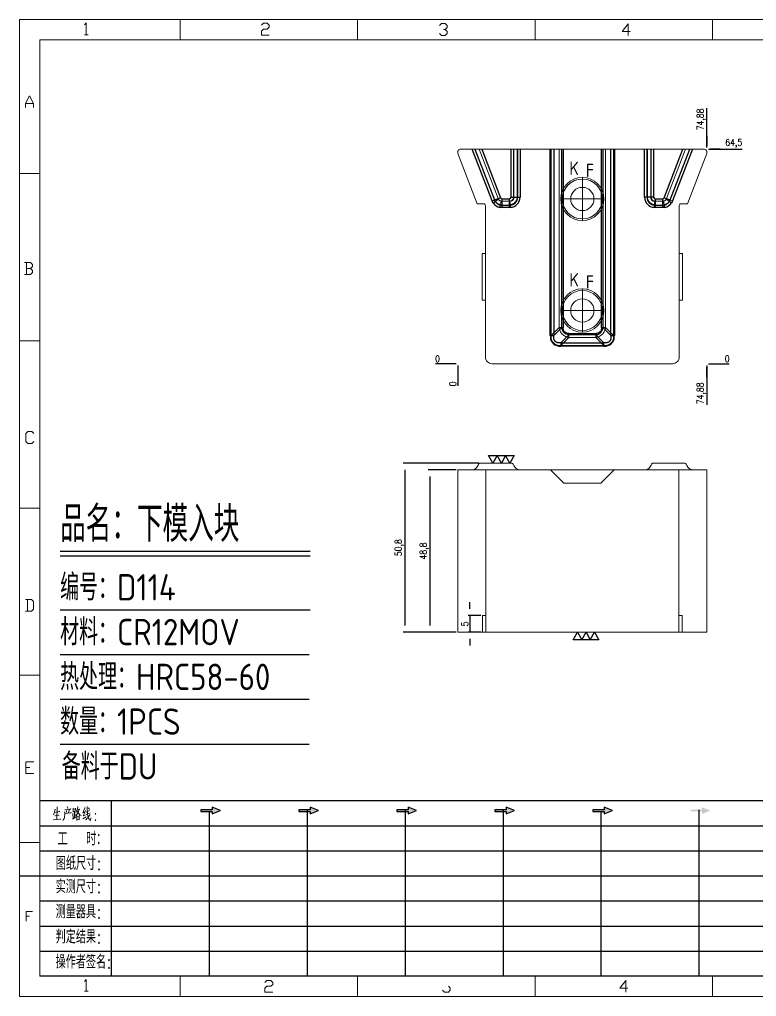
# Model space of a CAD drawing. Header units: millimetres. Extents: x 88508 to 142116, y -5268 to 20283.
# Drawn here: x 104916.1 to 105137.4, y -5268 to -4974.5 of the extents above; entities that cross this region are included whole.
import ezdxf
from ezdxf.enums import TextEntityAlignment as Align

# ---------------------------------------------------------------- set-up
doc = ezdxf.new("R2010")
doc.units = ezdxf.units.MM
doc.linetypes.add('HIDDEN', pattern=[0])
for name, color, linetype in [('DIM', 4, 'Continuous'), ('LB_P', 2, 'Continuous'), ('TEXT', 4, 'Continuous')]:
    doc.layers.add(name, color=color, linetype=linetype)
doc.styles.add('chinesef_fs', font='simplex.shx', dxfattribs={"bigfont": 'gbcbig.shx'})
doc.styles.add('gbenor', font='gbenor.shx', dxfattribs={"bigfont": 'gbcbig.shx'})
doc.styles.add('GBENOR_', font='gbenor.shx', dxfattribs={"bigfont": 'gbcbig'})
doc.styles.get("Standard").update_dxf_attribs({"font": 'txt.shx', "width": 0.85, "bigfont": 'ctxt.shx'})
doc.styles.add('TXT', font='txt.shx', dxfattribs={"width": 0.8, "bigfont": 'ctxt.shx'})
doc.dimstyles.new('T-2-WX', dxfattribs={"dimtxt": 2, "dimasz": 2, "dimexe": 0.5, "dimexo": 0.5, "dimgap": 0.5, "dimtad": 1, "dimtxsty": 'Standard', "dimblk": 'OPEN30', "dimcen": 0, "dimazin": 3, "dimtfac": 1, "dimtmove": 0, "dimatfit": 3, "dimldrblk": 'OPEN30', "dimlwd": -1, "dimlwe": -1})

# ---------------------------------------------------------------- blocks, each defined once
blk = doc.blocks.new('*D8334')
at = {"layer": 'Defpoints', "color": 0}
for p in [(105047.7, -5077.95), (105122.57, -5077.95), (105127.57, -5077.95)]:
    blk.add_point(p, dxfattribs=at)
at = {"layer": 'DIM', "color": 0, "linetype": 'Continuous'}
blk.add_line((105123.07, -5077.95), (105129.21, -5077.95), dxfattribs=at)
at = {"layer": 'DIM', "color": 0, "insert": (105128.64, -5076.45), "char_height": 2, "attachment_point": 5}
blk.add_mtext('0', dxfattribs=at)
blk = doc.blocks.new('_Open30')
blk = doc.blocks.new('*D8335')
at = {"layer": 'Defpoints', "color": 0}
for p in [(105122.57, -5013.45), (105127.57, -5013.45), (105047.7, -5077.95)]:
    blk.add_point(p, dxfattribs=at)
at = {"layer": 'DIM', "color": 0, "linetype": 'Continuous'}
for p, q in [((105123.07, -5013.45), (105126.57, -5013.45)), ((105126.57, -5013.45), (105123.57, -5013.45)), ((105123.57, -5013.45), (105133.17, -5013.45))]:
    blk.add_line(p, q, dxfattribs=at)
at = {"layer": 'DIM', "color": 0, "insert": (105130.62, -5011.76), "char_height": 2, "attachment_point": 5}
blk.add_mtext('64,5', dxfattribs=at)
blk = doc.blocks.new('*D8336')
at = {"layer": 'Defpoints', "color": 0}
for p in [(105042.7, -5077.95), (105047.7, -5077.95), (105047.7, -5077.95)]:
    blk.add_point(p, dxfattribs=at)
at = {"layer": 'DIM', "color": 0, "linetype": 'Continuous'}
blk.add_line((105047.2, -5077.95), (105041.06, -5077.95), dxfattribs=at)
at = {"layer": 'DIM', "color": 0, "insert": (105041.63, -5076.45), "char_height": 2, "attachment_point": 5}
blk.add_mtext('0', dxfattribs=at)
blk = doc.blocks.new('*D8337')
at = {"layer": 'Defpoints', "color": 0}
for p in [(105047.7, -5077.95), (105122.57, -5077.95), (105122.57, -5082.95)]:
    blk.add_point(p, dxfattribs=at)
at = {"layer": 'DIM', "color": 0, "linetype": 'Continuous'}
for p, q in [((105122.57, -5078.45), (105122.57, -5081.95)), ((105122.57, -5081.95), (105122.57, -5078.95)), ((105122.57, -5078.95), (105122.57, -5090.25))]:
    blk.add_line(p, q, dxfattribs=at)
at = {"layer": 'DIM', "color": 0, "insert": (105120.88, -5086.85), "char_height": 2, "attachment_point": 5, "rotation": 90}
blk.add_mtext('74,88', dxfattribs=at)
blk = doc.blocks.new('*D8338')
at = {"layer": 'Defpoints', "color": 0}
for p in [(105047.7, -5077.95), (105047.7, -5077.95), (105047.7, -5082.95)]:
    blk.add_point(p, dxfattribs=at)
at = {"layer": 'DIM', "color": 0, "linetype": 'Continuous'}
blk.add_line((105047.7, -5078.45), (105047.7, -5084.58), dxfattribs=at)
at = {"layer": 'DIM', "color": 0, "insert": (105046.2, -5084.02), "char_height": 2, "attachment_point": 5, "rotation": 90}
blk.add_mtext('0', dxfattribs=at)
blk = doc.blocks.new('*D8339')
at = {"layer": 'Defpoints', "color": 0}
for p in [(105122.57, -5008.45), (105122.57, -5013.45), (105047.7, -5077.95)]:
    blk.add_point(p, dxfattribs=at)
at = {"layer": 'DIM', "color": 0, "linetype": 'Continuous'}
for p, q in [((105122.57, -5012.45), (105122.57, -5001.15)), ((105122.57, -5012.95), (105122.57, -5009.45)), ((105122.57, -5009.45), (105122.57, -5012.45))]:
    blk.add_line(p, q, dxfattribs=at)
at = {"layer": 'DIM', "color": 0, "insert": (105120.88, -5004.55), "char_height": 2, "attachment_point": 5, "rotation": 90}
blk.add_mtext('74,88', dxfattribs=at)
blk = doc.blocks.new('*D8349')
at = {"layer": 'Defpoints', "color": 0}
for p in [(105054.55, -5107.81), (105031.85, -5158.61), (105047.7, -5158.61)]:
    blk.add_point(p, dxfattribs=at)
at = {"layer": 'DIM', "color": 0, "linetype": 'Continuous'}
for p, q in [((105054.05, -5107.81), (105031.35, -5107.81)), ((105031.85, -5109.81), (105031.85, -5156.61)), ((105047.2, -5158.61), (105031.35, -5158.61))]:
    blk.add_line(p, q, dxfattribs=at)
at = {"layer": 'DIM', "color": 0, "insert": (105030.16, -5133.21), "char_height": 2, "attachment_point": 5, "rotation": 90}
blk.add_mtext('50,8', dxfattribs=at)
blk = doc.blocks.new('*D8350')
at = {"layer": 'Defpoints', "color": 0}
for p in [(105047.7, -5109.81), (105039.36, -5158.61), (105047.7, -5158.61)]:
    blk.add_point(p, dxfattribs=at)
at = {"layer": 'DIM', "color": 0, "linetype": 'Continuous'}
for p, q in [((105047.2, -5109.81), (105038.86, -5109.81)), ((105039.36, -5111.81), (105039.36, -5156.61)), ((105047.2, -5158.61), (105038.86, -5158.61))]:
    blk.add_line(p, q, dxfattribs=at)
at = {"layer": 'DIM', "color": 0, "insert": (105037.67, -5134.21), "char_height": 2, "attachment_point": 5, "rotation": 90}
blk.add_mtext('48,8', dxfattribs=at)
blk = doc.blocks.new('*D8351')
at = {"layer": 'Defpoints', "color": 0}
for p in [(105055.19, -5153.61), (105051.37, -5158.61), (105055.19, -5158.61)]:
    blk.add_point(p, dxfattribs=at)
at = {"layer": 'DIM', "color": 0, "linetype": 'Continuous'}
for p, q in [((105051.37, -5151.61), (105051.37, -5149.61)), ((105054.69, -5153.61), (105050.87, -5153.61)), ((105051.37, -5153.61), (105051.37, -5158.61)), ((105054.69, -5158.61), (105050.87, -5158.61)), ((105051.37, -5160.61), (105051.37, -5162.61))]:
    blk.add_line(p, q, dxfattribs=at)
at = {"layer": 'DIM', "color": 0, "insert": (105049.87, -5156.11), "char_height": 2, "attachment_point": 5, "rotation": 90}
blk.add_mtext('5', dxfattribs=at)
blk = doc.blocks.new('U40')
for points in [[(351.8, 337.7), (351.8, 333.2), (367, 339.3), (351.8, 345.3), (351.8, 340.8), (331.2, 340.8), (331.2, 337.7)], [(545.7, 339.3), (530.6, 345.3), (530.6, 340.8), (509.9, 340.8), (509.9, 337.7), (530.6, 337.7), (530.6, 333.2)], [(724.5, 339.3), (709.3, 345.3), (709.3, 340.8), (688.7, 340.8), (688.7, 337.7), (709.3, 337.7), (709.3, 333.2)], [(903.3, 339.3), (888.1, 345.3), (888.1, 340.8), (867.5, 340.8), (867.5, 337.7), (888.1, 337.7), (888.1, 333.2)], [(1082.1, 339.3), (1066.9, 345.3), (1066.9, 340.8), (1046.3, 340.8), (1046.3, 337.7), (1066.9, 337.7), (1066.9, 333.2)], [(1245.7, 337.7), (1245.7, 333.2), (1260.9, 339.3), (1245.7, 345.3), (1245.7, 340.8), (1225.1, 340.8), (1225.1, 337.7)]]:
    blk.add_hatch(color=3).paths.add_polyline_path(points)
at = {"color": 254, "lineweight": 18}
for p, q in [((0, 1783.5), (0, 0)), ((0, 1783.5), (2530.2, 1783.5)), ((941.1, 1783.5), (941.1, 1746.5)), ((1265.1, 1783.5), (1265.1, 1746.5)), ((37, 37), (37, 1746.5)), ((37, 1746.5), (2493.2, 1746.5)), ((0, 1502.7), (37, 1502.7)), ((0, 1197.2), (37, 1197.2)), ((0, 891.7), (37, 891.7)), ((0, 586.3), (37, 586.3)), ((0, 280.8), (37, 280.8)), ((37, 37), (2493.2, 37)), ((941.1, 0), (941.1, 37)), ((1265.1, 0), (1265.1, 37)), ((0, 0), (2530.2, 0))]:
    blk.add_line(p, q, dxfattribs=at)
at = {"color": 254, "linetype": 'Continuous', "lineweight": 18}
for p, q in [((293.1, 1783.5), (293.1, 1746.5)), ((617.1, 1783.5), (617.1, 1746.5)), ((293.1, 0), (293.1, 37)), ((617.1, 0), (617.1, 37))]:
    blk.add_line(p, q, dxfattribs=at)
for p, q in [((38, 357.6), (1598.2, 357.6)), ((38, 311.8), (1598.2, 311.8)), ((37.1, 266), (1598.2, 266)), ((0.1, 220.2), (1598.2, 220.2)), ((37.1, 174.4), (1598.2, 174.4)), ((37.1, 128.6), (1598.2, 128.6)), ((37.1, 82.8), (1598.2, 82.8))]:
    blk.add_line(p, q)
at = {"color": 254}
for p, q in [((167.8, 37), (167.8, 357.6)), ((525.5, 37), (525.5, 340.8)), ((704.3, 37), (704.3, 340.8)), ((883.1, 37), (883.1, 340.8)), ((1240.6, 37), (1240.6, 340.8)), ((346.7, 37), (346.7, 337.9)), ((1061.9, 37), (1061.9, 337.7)), ((1598.2, 37), (38, 37))]:
    blk.add_line(p, q, dxfattribs=at)
at = {"color": 92, "lineweight": 18}
for points in [[(118.3, 1773.7), (121.9, 1777.3), (121.9, 1755.8)], [(441.4, 1773.1), (445, 1776.7), (452.2, 1776.7), (455.8, 1773.1), (455.8, 1769.5), (452.2, 1765.9), (445, 1765.9), (441.4, 1762.3), (441.4, 1755.1), (455.8, 1755.1)], [(766.4, 1772.4), (770, 1776), (777.2, 1776), (780.8, 1772.4), (780.8, 1768.8), (777.2, 1765.2), (773.6, 1765.2)], [(1114.4, 1761.4), (1100, 1761.4), (1110.8, 1775.8), (1110.8, 1754.2)], [(118.3, 1755.8), (125.5, 1755.8)], [(777.2, 1765.2), (780.8, 1761.6), (780.8, 1758), (777.2, 1754.4), (770, 1754.4), (766.4, 1758)], [(11.1, 1622.8), (11.1, 1630), (18.3, 1644.4), (25.5, 1630), (25.5, 1622.8)], [(11.1, 1630), (25.5, 1630)], [(20, 1329), (23.6, 1332.6), (23.6, 1336.2), (20, 1339.8), (9.2, 1339.8)], [(12.8, 1339.8), (12.8, 1318.2)], [(9.2, 1318.2), (20, 1318.2), (23.6, 1321.8), (23.6, 1325.4), (20, 1329), (12.8, 1329)], [(26.1, 1013.2), (22.5, 1009.6), (15.3, 1009.6), (11.7, 1013.2), (11.7, 1027.6), (15.3, 1031.2), (22.5, 1031.2), (26.1, 1027.6)], [(11, 703.2), (21.8, 703.2), (25.4, 706.8), (25.4, 721.2), (21.8, 724.8), (11, 724.8)], [(14.6, 724.8), (14.6, 703.2)], [(26.1, 407), (11.7, 407), (11.7, 428.6), (26.1, 428.6)], [(11.7, 417.8), (18.9, 417.8)], [(12.3, 137.7), (12.3, 155), (23.8, 155)], [(12.3, 146.4), (18.1, 146.4)], [(118.3, 27.4), (121.9, 31), (121.9, 9.4)], [(447.9, 25.7), (451.5, 29.3), (458.7, 29.3), (462.3, 25.7), (462.3, 22.1), (458.7, 18.5), (451.5, 18.5), (447.9, 14.9), (447.9, 7.7), (462.3, 7.7)], [(782.7, 18.5), (786.3, 14.9), (786.3, 11.3), (782.7, 7.7), (775.5, 7.7), (771.9, 11.3)], [(1110.3, 14.9), (1095.9, 14.9), (1106.7, 29.3), (1106.7, 7.7)], [(118.3, 9.4), (125.5, 9.4)]]:
    blk.add_lwpolyline(points, dxfattribs=at)
at = {"color": 92, "lineweight": 0}
for points in [[(65, 342.2), (64.8, 341), (64.1, 337.9), (63.6, 335.7), (62.8, 333.5), (62.1, 331.4)], [(68.4, 345.9), (68.7, 344.4), (68.1, 322.9)], [(82.6, 340.8), (93.7, 342.2), (93.3, 342.4), (92.4, 342)], [(86.1, 336.1), (86, 337.5), (85.3, 339.8)], [(86.7, 346.7), (87.9, 344.6), (88.3, 343)], [(90.3, 341), (90.4, 339.6), (89.1, 335.3)], [(97.8, 344), (98.1, 342.6), (98.1, 340.8), (98.1, 337.9), (98.1, 336.3), (98.2, 337.7), (102.1, 338.3), (101.8, 338.3), (102.1, 343.6), (102.1, 343.2), (102.1, 342.8), (98.2, 342.2)], [(105.5, 341.2), (105.9, 341), (109.6, 341.8), (109.3, 342.6), (108.5, 339.6), (107.6, 337.3), (106.9, 335.9), (105.9, 334.3), (104.3, 332), (103.1, 330.4), (101.9, 329.4)], [(106.6, 346.5), (106.5, 345.2), (105.1, 341.2), (104.2, 338.9), (103.1, 336.3), (102.6, 335.5)], [(104.9, 339.1), (105.3, 338.7), (107, 335.7), (108.6, 333.3), (109.9, 331.2), (110.3, 330.8), (112.6, 330.8), (110.2, 331.2), (109, 332.6)], [(119.3, 344.8), (119.1, 343.8), (116.8, 338.5), (115.4, 335.5), (119.3, 336.3)], [(120.3, 339.4), (118.1, 333.5), (116.4, 330), (116.1, 329.8), (120.5, 331.4)], [(121.7, 336.7), (127.7, 339.6)], [(123.4, 346.5), (123.5, 345.4), (123.5, 340.8), (123.8, 337.3), (124, 335.3), (124.2, 333.1), (124.5, 331), (124.8, 329), (125.2, 327.4), (125.9, 325.7), (126.9, 323.9), (127.9, 322.7), (128.9, 321.7), (129.6, 321.3), (129.9, 326.1), (129.4, 321.5)], [(127.7, 341.6), (127.2, 342.4), (125.7, 344.2)], [(61.4, 322.3), (68.2, 322.9), (75.3, 323.7), (74.9, 323.9), (73.8, 323.5)], [(63.8, 335.9), (73.4, 337.5), (73.1, 337.7), (72.5, 337.3)], [(64.5, 329.6), (64.8, 329.6), (65.1, 329.6), (72.5, 331), (71.9, 331), (70.9, 330.8)], [(82.6, 335.1), (82.6, 331.8), (82.3, 329), (81.9, 326.8), (81.2, 324.9), (80.3, 323.1), (79.6, 321.9), (78.8, 320.9)], [(93.3, 335.5), (94.1, 335.7), (94.3, 335.5), (82.6, 334.3), (82.6, 335.1), (82.2, 336.9)], [(96.5, 323.9), (102.8, 327.2)], [(97.2, 334.3), (97.5, 333.5), (97.7, 324.7)], [(100.2, 337.9), (100.1, 325.9)], [(100.2, 332.6), (102.4, 333.1)], [(104.2, 330), (104.5, 329), (104.5, 321.1), (104.3, 322.1), (104.5, 322.7), (109.2, 323.1), (108.6, 323.1), (109, 329.2), (109, 330), (109.3, 329.4), (108.6, 329.4), (104.6, 328.8)], [(115.3, 324.3), (121.5, 328.2)], [(128.2, 332.4), (128.1, 331.6), (126.9, 329.6), (125.8, 328), (124.5, 326.3), (123, 324.7), (121.4, 323.3), (120.1, 322.3)], [(121.4, 332.2), (128.8, 335.1)]]:
    blk.add_lwpolyline(points, dxfattribs=at)
for points in [[(367, 339.3), (351.8, 345.3), (351.8, 340.8), (331.2, 340.8), (331.2, 337.7), (351.8, 337.7), (351.8, 333.2), (367, 339.3)], [(545.7, 339.3), (530.6, 345.3), (530.6, 340.8), (509.9, 340.8), (509.9, 337.7), (530.6, 337.7), (530.6, 333.2), (545.7, 339.3)], [(724.5, 339.3), (709.3, 345.3), (709.3, 340.8), (688.7, 340.8), (688.7, 337.7), (709.3, 337.7), (709.3, 333.2), (724.5, 339.3)], [(903.3, 339.3), (888.1, 345.3), (888.1, 340.8), (867.5, 340.8), (867.5, 337.7), (888.1, 337.7), (888.1, 333.2), (903.3, 339.3)], [(1082.1, 339.3), (1066.9, 345.3), (1066.9, 340.8), (1046.3, 340.8), (1046.3, 337.7), (1066.9, 337.7), (1066.9, 333.2), (1082.1, 339.3)]]:
    blk.add_lwpolyline(points)
for points in [[(138.7, 332.4), (139.4, 333.5), (138.7, 334.5), (138, 333.5)], [(138.7, 320.9), (139.4, 321.9), (138.7, 322.9), (138, 321.9)]]:
    blk.add_lwpolyline(points, close=True, dxfattribs=at)
at = {"color": 3, "style": 'chinesef_fs'}
for s, p in [('工  时：', (69.5, 275.7)), ('图纸尺寸:', (66.2, 230.9)), ('实测尺寸:', (65.9, 188.4)), ('测量器具:', (65.9, 142.6)), ('判定结果:', (65.9, 96.8)), ('操作者签名:', (65.9, 51))]:
    blk.add_text(s, height=24.57, dxfattribs=at).set_placement(p)
at = {"lineweight": 18, "style": 'GBENOR_'}
blk.add_attdef('文档路径', (2126, 386.9), '', height=17.8, dxfattribs=at)
at = {"lineweight": 20, "style": 'TXT'}
for tag, height, p in [('18-**-**', 16.3, (1866.6, 256.2)), ('客户名称', 16.1, (1741.1, 134, 0)), ('料厚:', 16.1, (1741.3, 93.2, 0))]:
    blk.add_attdef(tag, text='', height=height, dxfattribs=at).set_placement(p, align=Align.MIDDLE)
for tag, p, height in [('88888', (1850.9, 207.5), 14.9), ('材质:', (1691.2, 168, 0), 16.1), ('核准', (1869.4, 127.5, 0), 16.1), ('设计', (1868.8, 88.3, 0), 16.1), ('绘图', (1868.2, 49.1, 0), 16.1)]:
    blk.add_attdef(tag, p, '', height=height, dxfattribs=at)
for tag, p, height, width in [('3', (2234.7, 206.9), 15.8, 0.7), ('4', (2234.7, 167.4), 15.8, 0.7), ('核准日期', (2041.1, 124.2, 0), 16.1, 0.68), ('设计日期', (2041.1, 84.5, 0), 16.1, 0.68), ('1', (2251.9, 85.9), 14.6, 0.7), ('绘图日期', (2040.9, 46.4, 0), 16.1, 0.68), ('2', (2235, 49.2), 14.6, 0.7)]:
    blk.add_attdef(tag, p, '', height=height, dxfattribs=dict(at, width=width))

msp = doc.modelspace()

# ---------------------------------------------------------------- linework, layer by layer
at = {"layer": 'DIM', "color": 4, "linetype": 'Continuous', "lineweight": 25}
for p, q in [((104928.27, -5134.228), (105003.423, -5134.228)), ((104928.27, -5135.613), (105003.423, -5135.613)), ((104928.27, -5151.838), (105003.423, -5151.838)), ((104928.27, -5165.293), (105003.097, -5165.293)), ((104928.27, -5178.748), (105003.097, -5178.748)), ((104928.27, -5192.203), (105003.097, -5192.203))]:
    msp.add_line(p, q, dxfattribs=at)
at = {"layer": 'LB_P', "lineweight": 25}
for p, q in [((105058.052, -5029.025), (105052.065, -5013.452)), ((105052.886, -5013.452), (105058.768, -5028.75)), ((105054.939, -5013.452), (105060.557, -5028.062)), ((105063.734, -5027.9), (105063.734, -5013.452)), ((105065.614, -5013.452), (105065.614, -5027.9)), ((105065.671, -5027.942), (105065.671, -5013.452)), ((105066.423, -5013.452), (105066.423, -5027.942)), ((105103.848, -5027.942), (105103.848, -5013.452)), ((105104.6, -5013.452), (105104.6, -5027.942)), ((105104.657, -5027.9), (105104.657, -5013.452)), ((105106.536, -5013.452), (105106.536, -5027.9)), ((105109.714, -5028.062), (105115.331, -5013.452)), ((105111.503, -5028.75), (105117.385, -5013.452)), ((105118.206, -5013.452), (105112.218, -5029.025)), ((105058.052, -5029.025), (105058.768, -5028.75)), ((105058.324, -5029.569), (105058.974, -5029.163)), ((105058.768, -5028.75), (105060.557, -5028.062)), ((105060.402, -5030.996), (105060.548, -5030.244)), ((105061.008, -5028.371), (105063.249, -5028.371)), ((105061.008, -5030.288), (105061.008, -5028.371)), ((105061.008, -5031.055), (105061.008, -5030.288)), ((105061.008, -5030.288), (105063.249, -5030.288)), ((105063.249, -5030.288), (105063.249, -5028.371)), ((105063.249, -5031.055), (105063.249, -5030.288)), ((105063.459, -5030.279), (105063.525, -5031.043)), ((105063.734, -5027.9), (105065.614, -5027.9)), ((105065.614, -5027.9), (105065.671, -5027.942)), ((105065.671, -5027.942), (105066.423, -5027.942)), ((105104.6, -5027.942), (105103.848, -5027.942)), ((105104.6, -5027.942), (105104.657, -5027.9)), ((105106.536, -5027.9), (105104.657, -5027.9)), ((105106.811, -5030.279), (105106.746, -5031.043)), ((105107.021, -5028.371), (105109.263, -5028.371)), ((105107.021, -5028.371), (105107.021, -5030.288)), ((105107.021, -5030.288), (105109.263, -5030.288)), ((105107.021, -5030.288), (105107.021, -5031.055)), ((105109.263, -5028.371), (105109.263, -5030.288)), ((105109.263, -5030.288), (105109.263, -5031.055)), ((105109.714, -5028.062), (105111.503, -5028.75)), ((105109.869, -5030.996), (105109.723, -5030.244)), ((105063.249, -5031.055), (105061.008, -5031.055)), ((105109.263, -5031.055), (105107.021, -5031.055))]:
    msp.add_line(p, q, dxfattribs=at)
at = {"layer": 'LB_P', "lineweight": 18}
for p, q in [((105052.065, -5013.452), (105058.052, -5029.025)), ((105059.841, -5028.337), (105054.118, -5013.452)), ((105060.557, -5028.062), (105054.939, -5013.452)), ((105063.734, -5013.452), (105063.734, -5027.9)), ((105064.486, -5027.9), (105064.486, -5013.452)), ((105064.543, -5013.452), (105064.543, -5027.942)), ((105066.423, -5027.942), (105066.423, -5013.452)), ((105103.848, -5013.452), (105103.848, -5027.942)), ((105105.727, -5027.942), (105105.727, -5013.452)), ((105105.785, -5013.452), (105105.785, -5027.9)), ((105106.536, -5027.9), (105106.536, -5013.452)), ((105115.331, -5013.452), (105109.714, -5028.062)), ((105116.153, -5013.452), (105110.429, -5028.337)), ((105112.218, -5029.025), (105118.206, -5013.452)), ((105058.052, -5029.025), (105059.841, -5028.337)), ((105058.324, -5029.569), (105059.949, -5028.553)), ((105060.557, -5028.062), (105059.841, -5028.337)), ((105060.402, -5030.996), (105060.768, -5029.115)), ((105061.008, -5029.138), (105061.008, -5028.371)), ((105063.249, -5028.371), (105061.008, -5028.371)), ((105063.249, -5029.138), (105061.008, -5029.138)), ((105061.008, -5031.055), (105061.008, -5029.138)), ((105063.249, -5029.138), (105063.249, -5028.371)), ((105063.249, -5031.055), (105063.249, -5029.138)), ((105063.525, -5031.043), (105063.361, -5029.133)), ((105064.486, -5027.9), (105063.734, -5027.9)), ((105064.486, -5027.9), (105064.543, -5027.942)), ((105064.543, -5027.942), (105066.423, -5027.942)), ((105103.848, -5027.942), (105105.727, -5027.942)), ((105105.727, -5027.942), (105105.785, -5027.9)), ((105106.536, -5027.9), (105105.785, -5027.9)), ((105106.746, -5031.043), (105106.91, -5029.133)), ((105107.021, -5029.138), (105107.021, -5028.371)), ((105109.263, -5028.371), (105107.021, -5028.371)), ((105107.021, -5029.138), (105107.021, -5031.055)), ((105109.263, -5029.138), (105107.021, -5029.138)), ((105109.263, -5029.138), (105109.263, -5028.371)), ((105109.263, -5029.138), (105109.263, -5031.055)), ((105109.503, -5029.115), (105109.869, -5030.996)), ((105110.429, -5028.337), (105109.714, -5028.062)), ((105110.322, -5028.553), (105111.946, -5029.569)), ((105110.429, -5028.337), (105112.218, -5029.025)), ((105061.008, -5031.055), (105063.249, -5031.055)), ((105107.021, -5031.055), (105109.263, -5031.055))]:
    msp.add_line(p, q, dxfattribs=at)
at = {"layer": 'LB_P', "linetype": 'Continuous', "lineweight": 18}
for p, q in [((105075.514, -5013.452), (105075.514, -5069.51)), ((105075.726, -5069.51), (105075.726, -5013.452)), ((105078.14, -5013.452), (105078.14, -5067.095)), ((105079.342, -5067.095), (105079.342, -5013.452)), ((105090.928, -5013.452), (105090.928, -5067.095)), ((105092.13, -5067.095), (105092.13, -5013.452)), ((105094.544, -5013.452), (105094.544, -5069.51)), ((105094.756, -5069.51), (105094.756, -5013.452)), ((105075.726, -5069.51), (105078.14, -5067.095)), ((105089.16, -5068.863), (105081.11, -5068.863)), ((105092.13, -5067.095), (105094.544, -5069.51)), ((105081.11, -5070.065), (105078.696, -5072.48)), ((105081.11, -5070.065), (105089.16, -5070.065)), ((105091.574, -5072.48), (105089.16, -5070.065)), ((105091.574, -5072.48), (105078.696, -5072.48)), ((105078.696, -5072.692), (105091.574, -5072.692)), ((105063.734, -5107.811), (105054.547, -5107.811)), ((105064.486, -5108.338), (105064.543, -5108.495)), ((105115.672, -5107.807), (105106.485, -5107.807)), ((105116.424, -5108.333), (105116.481, -5108.491))]:
    msp.add_line(p, q, dxfattribs=at)
at = {"layer": 'LB_P', "linetype": 'Continuous', "lineweight": 25}
for p, q in [((105075.514, -5069.51), (105075.514, -5013.452)), ((105076.574, -5013.452), (105076.574, -5069.51)), ((105078.989, -5067.095), (105078.989, -5013.452)), ((105079.342, -5013.452), (105079.342, -5067.095)), ((105090.928, -5067.095), (105090.928, -5013.452)), ((105091.281, -5013.452), (105091.281, -5067.095)), ((105093.696, -5069.51), (105093.696, -5013.452)), ((105094.756, -5013.452), (105094.756, -5069.51)), ((105078.989, -5067.095), (105076.574, -5069.51)), ((105081.11, -5068.863), (105089.16, -5068.863)), ((105093.696, -5069.51), (105091.281, -5067.095)), ((105078.696, -5071.631), (105081.11, -5069.217)), ((105078.696, -5071.631), (105091.574, -5071.631)), ((105089.16, -5069.217), (105081.11, -5069.217)), ((105089.16, -5069.217), (105091.574, -5071.631)), ((105091.574, -5072.692), (105078.696, -5072.692))]:
    msp.add_line(p, q, dxfattribs=at)
at = {"layer": 'LB_P', "linetype": 'Continuous', "lineweight": 15}
for p, q in [((105085.135, -5035.052), (105085.135, -5021.852)), ((105091.735, -5028.452), (105078.535, -5028.452)), ((105056.016, -5044.82), (105056.016, -5058.82)), ((105114.255, -5058.82), (105114.255, -5044.82)), ((105085.135, -5068.552), (105085.135, -5055.352)), ((105091.735, -5061.952), (105078.535, -5061.952)), ((105056.195, -5109.811), (105056.195, -5158.611)), ((105114.075, -5109.811), (105114.075, -5158.611))]:
    msp.add_line(p, q, dxfattribs=at)
msp.add_lwpolyline([(105114.255, -5058.82), (105114.255, -5075.95, -0.4142136), (105112.255, -5077.95), (105058.016, -5077.95, -0.4142136), (105056.016, -5075.95), (105056.016, -5058.82), (105055.016, -5058.82), (105055.016, -5044.82), (105056.016, -5044.82), (105056.016, -5030.37, 0.4142136), (105055.516, -5029.87), (105053.553, -5029.87), (105047.762, -5014.811, -0.5263024), (105048.696, -5013.452), (105121.575, -5013.452, -0.5263024), (105122.508, -5014.811), (105116.718, -5029.87), (105114.755, -5029.87, 0.4142136), (105114.255, -5030.37), (105114.255, -5044.82), (105115.255, -5044.82), (105115.255, -5058.82)], format="xyb", close=True, dxfattribs=at)
at = {"layer": 'LB_P', "color": 2, "linetype": 'Continuous', "lineweight": 15}
msp.add_lwpolyline([(105047.695, -5109.811), (105122.575, -5109.811), (105122.575, -5158.611), (105047.695, -5158.611)], close=True, dxfattribs=at)
at = {"layer": 'LB_P', "linetype": 'HIDDEN', "lineweight": 15}
msp.add_lwpolyline([(105094.732, -5109.811), (105090.732, -5113.811), (105079.538, -5113.811), (105075.538, -5109.811)], dxfattribs=at)
at = {"layer": 'LB_P', "linetype": 'Continuous', "lineweight": 15}
for points in [[(105055.195, -5158.611), (105055.195, -5153.611), (105056.195, -5153.611), (105056.195, -5158.611)], [(105115.075, -5158.611), (105115.075, -5153.611), (105114.075, -5153.611), (105114.075, -5158.611)]]:
    msp.add_lwpolyline(points, close=True, dxfattribs=at)
at = {"layer": 'LB_P', "linetype": 'HIDDEN', "lineweight": 15}
for centre in [(105085.135, -5028.452), (105085.135, -5061.952)]:
    msp.add_circle(centre, 6.5, dxfattribs=at)
at = {"layer": 'LB_P', "linetype": 'Continuous', "lineweight": 15}
for centre, radius in [((105085.135, -5028.452), 6), ((105085.135, -5028.452), 3.5), ((105085.135, -5061.952), 6), ((105085.135, -5061.952), 3.5)]:
    msp.add_circle(centre, radius, dxfattribs=at)
at = {"layer": 'LB_P', "linetype": 'Continuous', "lineweight": 18}
for centre, radius, start, end in [((105051.999, -5107.922), 1.889, 271.31505, 345.90349), ((105054.564, -5108.567), 0.756, 91.31505, 165.90349), ((105063.734, -5108.611), 0.8, 20, 90), ((105066.423, -5107.811), 2, 200, 270), ((105103.937, -5107.918), 1.889, 271.31505, 345.90349), ((105106.503, -5108.562), 0.756, 91.31505, 165.90349), ((105115.672, -5108.607), 0.8, 20, 90), ((105118.361, -5107.807), 2, 200, 270)]:
    msp.add_arc(centre, radius, start, end, dxfattribs=at)
at = {"layer": 'LB_P', "lineweight": 25}
for centre, major_axis, ratio, start_param, end_param in [((105061.179, -5027.639), (1.965, 2.86), 0.9510147, 2.7497471, 3.5334382), ((105061.032, -5027.854), (0.298, 0.433), 0.9510147, 2.5629528, 3.7202325), ((105063.202, -5027.854), (0.442, -0.325), 0.9112507, 5.3919185, 6.8740774), ((105062.911, -5027.639), (2.916, -2.147), 0.9112507, 5.4790444, 6.8740774), ((105107.36, -5027.639), (-2.916, -2.147), 0.9112507, 5.6922932, 7.0873262), ((105107.069, -5027.854), (-0.442, -0.325), 0.9112507, 5.6922932, 7.1744522), ((105109.239, -5027.854), (-0.298, 0.433), 0.9510147, 2.5629528, 3.7202325), ((105109.092, -5027.639), (-1.965, 2.86), 0.9510147, 2.7497471, 3.5334382)]:
    msp.add_ellipse(centre, major_axis=major_axis, ratio=ratio, start_param=start_param, end_param=end_param, dxfattribs=at)
at = {"layer": 'LB_P', "lineweight": 18}
for centre, major_axis, ratio, start_param, end_param in [((105061.179, -5027.639), (1.965, 2.86), 0.9510147, 2.7497471, 3.5334382), ((105061.032, -5027.854), (0.298, 0.433), 0.9510147, 2.5629528, 3.7202325), ((105063.202, -5027.854), (0.442, -0.325), 0.9112507, 5.3919185, 6.8740774), ((105062.911, -5027.639), (2.916, -2.147), 0.9112507, 5.4790444, 6.8740774), ((105107.36, -5027.639), (-2.916, -2.147), 0.9112507, 5.6922932, 7.0873262), ((105107.069, -5027.854), (-0.442, -0.325), 0.9112507, 5.6922932, 7.1744522), ((105109.239, -5027.854), (-0.298, 0.433), 0.9510147, 2.5629528, 3.7202325), ((105109.092, -5027.639), (-1.965, 2.86), 0.9510147, 2.7497471, 3.5334382)]:
    msp.add_ellipse(centre, major_axis=major_axis, ratio=ratio, start_param=start_param, end_param=end_param, dxfattribs=at)
at = {"layer": 'LB_P', "lineweight": 25}
for points in [[(105058.324, -5029.569), (105058.217, -5029.397), (105058.125, -5029.214), (105058.052, -5029.025)], [(105058.768, -5028.75), (105058.824, -5028.894), (105058.894, -5029.032), (105058.975, -5029.162)], [(105060.548, -5030.243), (105060.699, -5030.272), (105060.853, -5030.287), (105061.008, -5030.288)], [(105063.249, -5030.288), (105063.319, -5030.288), (105063.39, -5030.285), (105063.459, -5030.279)], [(105106.811, -5030.279), (105106.881, -5030.285), (105106.951, -5030.288), (105107.021, -5030.288)], [(105109.263, -5030.288), (105109.418, -5030.287), (105109.571, -5030.272), (105109.722, -5030.243)], [(105111.296, -5029.162), (105111.377, -5029.032), (105111.446, -5028.894), (105111.503, -5028.75)], [(105112.218, -5029.025), (105112.145, -5029.214), (105112.054, -5029.397), (105111.946, -5029.569)], [(105061.008, -5031.055), (105060.805, -5031.055), (105060.601, -5031.035), (105060.402, -5030.996)], [(105063.525, -5031.043), (105063.433, -5031.051), (105063.341, -5031.055), (105063.249, -5031.055)], [(105107.021, -5031.055), (105106.929, -5031.055), (105106.837, -5031.051), (105106.746, -5031.043)], [(105109.869, -5030.996), (105109.67, -5031.035), (105109.466, -5031.055), (105109.263, -5031.055)]]:
    msp.add_open_spline(points, degree=3, dxfattribs=at)
at = {"layer": 'LB_P', "lineweight": 18}
for points in [[(105058.052, -5029.025), (105058.125, -5029.214), (105058.217, -5029.397), (105058.324, -5029.569)], [(105059.95, -5028.553), (105059.907, -5028.485), (105059.871, -5028.412), (105059.841, -5028.337)], [(105061.008, -5029.138), (105060.927, -5029.138), (105060.846, -5029.13), (105060.768, -5029.114)], [(105063.361, -5029.133), (105063.324, -5029.136), (105063.287, -5029.138), (105063.249, -5029.138)], [(105107.021, -5029.138), (105106.984, -5029.138), (105106.947, -5029.136), (105106.91, -5029.133)], [(105109.503, -5029.114), (105109.424, -5029.13), (105109.344, -5029.138), (105109.263, -5029.138)], [(105110.429, -5028.337), (105110.4, -5028.412), (105110.364, -5028.485), (105110.321, -5028.553)], [(105060.402, -5030.996), (105060.601, -5031.035), (105060.805, -5031.055), (105061.008, -5031.055)], [(105063.249, -5031.055), (105063.341, -5031.055), (105063.433, -5031.051), (105063.525, -5031.043)], [(105106.746, -5031.043), (105106.837, -5031.051), (105106.929, -5031.055), (105107.021, -5031.055)], [(105109.263, -5031.055), (105109.466, -5031.055), (105109.67, -5031.035), (105109.869, -5030.996)]]:
    msp.add_open_spline(points, degree=3, dxfattribs=at)
at = {"layer": 'LB_P', "lineweight": 25}
for points, knots in [([(105060.548, -5030.244), (105060.495, -5030.231), (105060.39, -5030.205), (105060.235, -5030.154), (105060.084, -5030.094), (105059.936, -5030.024), (105059.794, -5029.945), (105059.656, -5029.856), (105059.524, -5029.76), (105059.399, -5029.655), (105059.281, -5029.542), (105059.17, -5029.423), (105059.067, -5029.297), (105059.005, -5029.207), (105058.974, -5029.163)], [0, 0, 0, 0, 0.0833464, 0.1666857, 0.2500193, 0.3333486, 0.416675, 0.5, 0.583325, 0.6666514, 0.7499807, 0.8333143, 0.9166536, 1, 1, 1, 1]), ([(105058.974, -5029.163), (105059.001, -5029.206), (105059.056, -5029.291), (105059.148, -5029.412), (105059.246, -5029.528), (105059.352, -5029.636), (105059.464, -5029.737), (105059.583, -5029.83), (105059.707, -5029.915), (105059.837, -5029.993), (105059.971, -5030.061), (105060.11, -5030.121), (105060.253, -5030.172), (105060.399, -5030.214), (105060.498, -5030.234), (105060.548, -5030.244)], [0, 0, 0, 0, 0.077455, 0.1546448, 0.231617, 0.3084193, 0.3851003, 0.4617082, 0.5382918, 0.6148997, 0.6915807, 0.768383, 0.8453552, 0.922545, 1, 1, 1, 1]), ([(105065.614, -5027.9), (105065.609, -5027.953), (105065.6, -5028.059), (105065.573, -5028.217), (105065.537, -5028.375), (105065.491, -5028.53), (105065.435, -5028.683), (105065.369, -5028.833), (105065.293, -5028.979), (105065.209, -5029.12), (105065.115, -5029.257), (105065.013, -5029.387), (105064.902, -5029.511), (105064.784, -5029.628), (105064.659, -5029.738), (105064.526, -5029.839), (105064.388, -5029.932), (105064.244, -5030.015), (105064.094, -5030.089), (105063.94, -5030.153), (105063.783, -5030.206), (105063.622, -5030.25), (105063.514, -5030.269), (105063.459, -5030.279)], [0, 0, 0, 0, 0.0464773, 0.0930593, 0.1397477, 0.1865438, 0.2334494, 0.2804657, 0.3275944, 0.3748369, 0.4221947, 0.4696692, 0.5172619, 0.5649743, 0.6128076, 0.6607635, 0.7088432, 0.7570482, 0.8053798, 0.8538394, 0.9024284, 0.9511482, 1, 1, 1, 1]), ([(105063.459, -5030.279), (105063.514, -5030.275), (105063.623, -5030.266), (105063.783, -5030.242), (105063.939, -5030.208), (105064.089, -5030.166), (105064.235, -5030.115), (105064.374, -5030.056), (105064.507, -5029.989), (105064.634, -5029.916), (105064.753, -5029.836), (105064.866, -5029.75), (105064.972, -5029.658), (105065.105, -5029.526), (105065.256, -5029.343), (105065.409, -5029.1), (105065.53, -5028.834), (105065.616, -5028.549), (105065.668, -5028.25), (105065.67, -5028.045), (105065.671, -5027.942)], [0, 0, 0, 0, 0.0462654, 0.0916746, 0.1362543, 0.180033, 0.2230405, 0.2653085, 0.3068701, 0.3477603, 0.388016, 0.4276754, 0.466779, 0.5053686, 0.5845752, 0.6646012, 0.7458145, 0.8285671, 0.9131919, 1, 1, 1, 1]), ([(105104.6, -5027.942), (105104.599, -5027.994), (105104.599, -5028.097), (105104.61, -5028.251), (105104.63, -5028.402), (105104.66, -5028.55), (105104.698, -5028.694), (105104.746, -5028.833), (105104.802, -5028.968), (105104.867, -5029.098), (105104.939, -5029.222), (105105.019, -5029.341), (105105.106, -5029.454), (105105.23, -5029.594), (105105.403, -5029.754), (105105.636, -5029.921), (105105.897, -5030.061), (105106.182, -5030.171), (105106.489, -5030.249), (105106.703, -5030.269), (105106.811, -5030.279)], [0, 0, 0, 0, 0.0436974, 0.0868155, 0.129391, 0.1714622, 0.2130686, 0.2542512, 0.2950521, 0.3355148, 0.3756837, 0.4156043, 0.455323, 0.4948868, 0.5725019, 0.6523524, 0.734754, 0.8199938, 0.9083314, 1, 1, 1, 1]), ([(105106.811, -5030.279), (105106.759, -5030.27), (105106.656, -5030.251), (105106.502, -5030.21), (105106.352, -5030.161), (105106.204, -5030.101), (105106.061, -5030.033), (105105.922, -5029.955), (105105.788, -5029.869), (105105.659, -5029.775), (105105.537, -5029.674), (105105.421, -5029.565), (105105.312, -5029.45), (105105.211, -5029.328), (105105.116, -5029.201), (105105.03, -5029.069), (105104.953, -5028.933), (105104.883, -5028.792), (105104.823, -5028.649), (105104.771, -5028.502), (105104.728, -5028.353), (105104.695, -5028.203), (105104.67, -5028.052), (105104.661, -5027.95), (105104.657, -5027.9)], [0, 0, 0, 0, 0.04663418, 0.09314797, 0.13954254, 0.18581904, 0.23197868, 0.27802263, 0.3239521, 0.3697683, 0.41547245, 0.46106576, 0.50654949, 0.55192487, 0.59719316, 0.64235563, 0.68741353, 0.73236816, 0.77722081, 0.82197277, 0.86662534, 0.91117986, 0.95563763, 1, 1, 1, 1]), ([(105111.296, -5029.163), (105111.266, -5029.207), (105111.204, -5029.297), (105111.1, -5029.423), (105110.99, -5029.542), (105110.872, -5029.655), (105110.746, -5029.76), (105110.615, -5029.856), (105110.477, -5029.945), (105110.334, -5030.024), (105110.187, -5030.094), (105110.035, -5030.154), (105109.881, -5030.205), (105109.775, -5030.231), (105109.723, -5030.244)], [0, 0, 0, 0, 0.0833464, 0.1666857, 0.2500193, 0.3333486, 0.416675, 0.5, 0.583325, 0.6666514, 0.7499807, 0.8333143, 0.9166536, 1, 1, 1, 1]), ([(105109.723, -5030.244), (105109.772, -5030.234), (105109.872, -5030.214), (105110.018, -5030.172), (105110.161, -5030.121), (105110.299, -5030.061), (105110.434, -5029.993), (105110.564, -5029.915), (105110.688, -5029.83), (105110.807, -5029.737), (105110.919, -5029.636), (105111.025, -5029.528), (105111.123, -5029.412), (105111.215, -5029.291), (105111.269, -5029.206), (105111.296, -5029.163)], [0, 0, 0, 0, 0.077455, 0.1546448, 0.231617, 0.3084193, 0.3851003, 0.4617082, 0.5382918, 0.6148997, 0.6915807, 0.768383, 0.8453552, 0.922545, 1, 1, 1, 1])]:
    msp.add_open_spline(points, degree=3, knots=knots, dxfattribs=at)
at = {"layer": 'LB_P', "lineweight": 18}
for points, knots in [([(105059.949, -5028.553), (105059.971, -5028.584), (105060.013, -5028.646), (105060.088, -5028.731), (105060.169, -5028.811), (105060.256, -5028.883), (105060.35, -5028.947), (105060.448, -5029.003), (105060.551, -5029.05), (105060.658, -5029.088), (105060.731, -5029.106), (105060.768, -5029.115)], [0, 0, 0, 0, 0.1111695, 0.2222952, 0.3333896, 0.4444653, 0.5555347, 0.6666104, 0.7777048, 0.8888305, 1, 1, 1, 1]), ([(105060.768, -5029.115), (105060.733, -5029.109), (105060.665, -5029.098), (105060.565, -5029.069), (105060.469, -5029.032), (105060.377, -5028.987), (105060.29, -5028.933), (105060.209, -5028.871), (105060.133, -5028.802), (105060.064, -5028.725), (105060.002, -5028.642), (105059.967, -5028.583), (105059.949, -5028.553)], [0, 0, 0, 0, 0.1022928, 0.2030692, 0.3026933, 0.4015417, 0.5, 0.5984583, 0.6973067, 0.7969308, 0.8977072, 1, 1, 1, 1]), ([(105063.361, -5029.133), (105063.399, -5029.127), (105063.474, -5029.114), (105063.585, -5029.082), (105063.692, -5029.042), (105063.795, -5028.992), (105063.893, -5028.933), (105063.986, -5028.866), (105064.072, -5028.792), (105064.151, -5028.71), (105064.223, -5028.623), (105064.287, -5028.53), (105064.343, -5028.432), (105064.39, -5028.331), (105064.428, -5028.226), (105064.457, -5028.118), (105064.478, -5028.009), (105064.483, -5027.936), (105064.486, -5027.9)], [0, 0, 0, 0, 0.064315, 0.1283341, 0.19206841, 0.25552916, 0.31872775, 0.38167571, 0.4443847, 0.50686653, 0.56913314, 0.63119657, 0.69306901, 0.75476274, 0.81629017, 0.87766377, 0.93889616, 1, 1, 1, 1]), ([(105064.543, -5027.942), (105064.547, -5027.98), (105064.553, -5028.055), (105064.551, -5028.168), (105064.539, -5028.276), (105064.516, -5028.379), (105064.485, -5028.478), (105064.444, -5028.571), (105064.394, -5028.658), (105064.336, -5028.739), (105064.243, -5028.843), (105064.096, -5028.96), (105063.881, -5029.063), (105063.63, -5029.128), (105063.454, -5029.131), (105063.361, -5029.133)], [0, 0, 0, 0, 0.0607745, 0.1191291, 0.1753041, 0.2295685, 0.2822208, 0.3335876, 0.3840203, 0.4338902, 0.4835812, 0.5955153, 0.7170601, 0.8511557, 1, 1, 1, 1]), ([(105106.91, -5029.133), (105106.868, -5029.134), (105106.785, -5029.134), (105106.663, -5029.122), (105106.548, -5029.102), (105106.438, -5029.073), (105106.335, -5029.035), (105106.24, -5028.99), (105106.152, -5028.937), (105106.072, -5028.878), (105105.97, -5028.785), (105105.856, -5028.639), (105105.761, -5028.428), (105105.712, -5028.189), (105105.722, -5028.027), (105105.727, -5027.942)], [0, 0, 0, 0, 0.0681303, 0.1331639, 0.1952489, 0.2545552, 0.3112781, 0.3656405, 0.4178954, 0.4683278, 0.5172544, 0.6290655, 0.7442206, 0.8667455, 1, 1, 1, 1]), ([(105105.785, -5027.9), (105105.788, -5027.939), (105105.794, -5028.017), (105105.817, -5028.133), (105105.849, -5028.247), (105105.892, -5028.358), (105105.945, -5028.465), (105106.008, -5028.568), (105106.08, -5028.665), (105106.161, -5028.755), (105106.249, -5028.837), (105106.346, -5028.912), (105106.449, -5028.977), (105106.558, -5029.033), (105106.671, -5029.078), (105106.789, -5029.113), (105106.869, -5029.126), (105106.91, -5029.133)], [0, 0, 0, 0, 0.065182, 0.13051119, 0.19600296, 0.26167255, 0.32753513, 0.39360568, 0.45989908, 0.52643005, 0.59321313, 0.66026273, 0.72759307, 0.7952182, 0.86315198, 0.93140809, 1, 1, 1, 1]), ([(105109.503, -5029.115), (105109.54, -5029.106), (105109.613, -5029.088), (105109.719, -5029.05), (105109.823, -5029.003), (105109.921, -5028.947), (105110.014, -5028.883), (105110.102, -5028.811), (105110.183, -5028.731), (105110.257, -5028.646), (105110.3, -5028.584), (105110.322, -5028.553)], [0, 0, 0, 0, 0.1111695, 0.2222952, 0.3333896, 0.4444653, 0.5555347, 0.6666104, 0.7777048, 0.8888305, 1, 1, 1, 1]), ([(105110.322, -5028.553), (105110.304, -5028.583), (105110.269, -5028.642), (105110.206, -5028.725), (105110.137, -5028.802), (105110.062, -5028.871), (105109.98, -5028.933), (105109.893, -5028.987), (105109.802, -5029.032), (105109.706, -5029.069), (105109.606, -5029.098), (105109.537, -5029.109), (105109.503, -5029.115)], [0, 0, 0, 0, 0.1022928, 0.2030692, 0.3026933, 0.4015417, 0.5, 0.5984583, 0.6973067, 0.7969308, 0.8977072, 1, 1, 1, 1])]:
    msp.add_open_spline(points, degree=3, knots=knots, dxfattribs=at)
at = {"layer": 'LB_P', "linetype": 'Continuous', "lineweight": 18}
for points in [[(105079.342, -5067.095), (105079.12, -5067.095), (105078.675, -5067.095), (105078.297, -5067.095), (105078.14, -5067.095)], [(105081.11, -5070.065), (105081.11, -5069.908), (105081.11, -5069.531), (105081.11, -5069.086), (105081.11, -5068.863)], [(105089.16, -5068.863), (105089.16, -5069.086), (105089.16, -5069.531), (105089.16, -5069.908), (105089.16, -5070.065)], [(105092.13, -5067.095), (105091.973, -5067.095), (105091.595, -5067.095), (105091.15, -5067.095), (105090.928, -5067.095)], [(105075.628, -5069.51), (105075.592, -5069.51), (105075.553, -5069.51), (105075.514, -5069.51)], [(105075.726, -5069.51), (105075.698, -5069.51), (105075.665, -5069.51), (105075.628, -5069.51)], [(105094.642, -5069.51), (105094.605, -5069.51), (105094.572, -5069.51), (105094.544, -5069.51)], [(105094.756, -5069.51), (105094.717, -5069.51), (105094.678, -5069.51), (105094.642, -5069.51)], [(105078.696, -5072.577), (105078.696, -5072.541), (105078.696, -5072.507), (105078.696, -5072.48)], [(105078.696, -5072.692), (105078.696, -5072.652), (105078.696, -5072.613), (105078.696, -5072.577)], [(105091.574, -5072.48), (105091.574, -5072.507), (105091.574, -5072.541), (105091.574, -5072.577)], [(105091.574, -5072.577), (105091.574, -5072.613), (105091.574, -5072.652), (105091.574, -5072.692)]]:
    msp.add_open_spline(points, degree=3, dxfattribs=at)
for points, knots in [([(105078.14, -5067.095), (105078.194, -5067.444), (105078.296, -5067.799), (105078.621, -5068.481), (105078.845, -5068.807), (105079.398, -5069.36), (105079.724, -5069.584), (105080.406, -5069.909), (105080.761, -5070.011), (105081.11, -5070.065)], [0, 0, 0, 0, 0.25, 0.25, 0.5, 0.5, 0.75, 0.75, 1, 1, 1, 1]), ([(105079.342, -5067.095), (105079.342, -5067.336), (105079.375, -5067.575), (105079.529, -5068.02), (105079.651, -5068.225), (105079.981, -5068.554), (105080.185, -5068.677), (105080.631, -5068.83), (105080.869, -5068.863), (105081.11, -5068.863)], [0, 0, 0, 0, 0.25, 0.25, 0.5, 0.5, 0.75, 0.75, 1, 1, 1, 1]), ([(105089.16, -5070.065), (105089.509, -5070.011), (105089.864, -5069.909), (105090.546, -5069.584), (105090.872, -5069.36), (105091.425, -5068.807), (105091.649, -5068.482), (105091.974, -5067.799), (105092.075, -5067.444), (105092.13, -5067.095)], [0, 0, 0, 0, 0.25, 0.25, 0.5, 0.5, 0.75, 0.75, 1, 1, 1, 1]), ([(105089.16, -5068.863), (105089.4, -5068.863), (105089.64, -5068.83), (105090.085, -5068.676), (105090.29, -5068.554), (105090.619, -5068.224), (105090.741, -5068.02), (105090.895, -5067.574), (105090.928, -5067.336), (105090.928, -5067.095)], [0, 0, 0, 0, 0.25, 0.25, 0.5, 0.5, 0.75, 0.75, 1, 1, 1, 1]), ([(105078.696, -5072.692), (105078.285, -5072.692), (105077.866, -5072.639), (105077.261, -5072.437), (105077.065, -5072.349), (105076.694, -5072.127), (105076.52, -5071.993), (105076.213, -5071.685), (105076.078, -5071.512), (105075.856, -5071.141), (105075.768, -5070.944), (105075.566, -5070.34), (105075.514, -5069.92), (105075.514, -5069.51)], [0, 0, 0, 0, 0.25, 0.25, 0.375, 0.375, 0.5, 0.5, 0.625, 0.625, 0.75, 0.75, 1, 1, 1, 1]), ([(105078.696, -5072.48), (105078.303, -5072.489), (105077.904, -5072.448), (105077.331, -5072.268), (105077.145, -5072.188), (105076.795, -5071.984), (105076.632, -5071.86), (105076.345, -5071.573), (105076.221, -5071.41), (105076.017, -5071.061), (105075.937, -5070.875), (105075.757, -5070.302), (105075.717, -5069.902), (105075.726, -5069.51)], [0, 0, 0, 0, 0.25, 0.25, 0.375, 0.375, 0.5, 0.5, 0.625, 0.625, 0.75, 0.75, 1, 1, 1, 1]), ([(105094.756, -5069.51), (105094.756, -5069.92), (105094.704, -5070.339), (105094.502, -5070.944), (105094.414, -5071.141), (105094.192, -5071.511), (105094.058, -5071.685), (105093.75, -5071.993), (105093.576, -5072.127), (105093.206, -5072.349), (105093.009, -5072.437), (105092.404, -5072.639), (105091.985, -5072.692), (105091.574, -5072.692)], [0, 0, 0, 0, 0.25, 0.25, 0.375, 0.375, 0.5, 0.5, 0.625, 0.625, 0.75, 0.75, 1, 1, 1, 1]), ([(105094.544, -5069.51), (105094.553, -5069.902), (105094.513, -5070.301), (105094.333, -5070.875), (105094.253, -5071.061), (105094.049, -5071.41), (105093.925, -5071.573), (105093.638, -5071.86), (105093.475, -5071.984), (105093.126, -5072.188), (105092.94, -5072.268), (105092.366, -5072.448), (105091.967, -5072.489), (105091.574, -5072.48)], [0, 0, 0, 0, 0.25, 0.25, 0.375, 0.375, 0.5, 0.5, 0.625, 0.625, 0.75, 0.75, 1, 1, 1, 1])]:
    msp.add_open_spline(points, degree=3, knots=knots, dxfattribs=at)
at = {"layer": 'LB_P', "linetype": 'Continuous', "lineweight": 25}
for points, knots in [([(105081.11, -5069.217), (105080.838, -5069.201), (105080.565, -5069.148), (105080.05, -5068.943), (105079.809, -5068.791), (105079.414, -5068.396), (105079.262, -5068.156), (105079.058, -5067.641), (105079.005, -5067.368), (105078.989, -5067.095)], [0, 0, 0, 0, 0.25, 0.25, 0.5, 0.5, 0.75, 0.75, 1, 1, 1, 1]), ([(105081.11, -5068.863), (105080.87, -5068.863), (105080.631, -5068.83), (105080.186, -5068.677), (105079.981, -5068.554), (105079.651, -5068.225), (105079.529, -5068.02), (105079.375, -5067.575), (105079.342, -5067.336), (105079.342, -5067.095)], [0, 0, 0, 0, 0.25, 0.25, 0.5, 0.5, 0.75, 0.75, 1, 1, 1, 1]), ([(105089.16, -5069.217), (105089.22, -5069.212), (105089.337, -5069.203), (105089.509, -5069.177), (105089.675, -5069.14), (105089.833, -5069.094), (105090.064, -5069.01), (105090.353, -5068.859), (105090.668, -5068.603), (105090.924, -5068.288), (105091.091, -5067.967), (105091.194, -5067.662), (105091.256, -5067.386), (105091.273, -5067.194), (105091.281, -5067.095)], [0, 0, 0, 0, 0.0541024, 0.10663569, 0.1577006, 0.20740683, 0.25587326, 0.37973329, 0.50000066, 0.62029102, 0.74419329, 0.82566849, 0.91076772, 1, 1, 1, 1]), ([(105090.928, -5067.095), (105090.928, -5067.336), (105090.895, -5067.575), (105090.741, -5068.02), (105090.619, -5068.225), (105090.29, -5068.554), (105090.085, -5068.677), (105089.639, -5068.83), (105089.4, -5068.863), (105089.16, -5068.863)], [0, 0, 0, 0, 0.25, 0.25, 0.5, 0.5, 0.75, 0.75, 1, 1, 1, 1]), ([(105075.514, -5069.51), (105075.514, -5069.92), (105075.566, -5070.34), (105075.768, -5070.944), (105075.856, -5071.141), (105076.078, -5071.512), (105076.213, -5071.685), (105076.52, -5071.993), (105076.694, -5072.127), (105077.065, -5072.349), (105077.261, -5072.437), (105077.866, -5072.639), (105078.285, -5072.692), (105078.696, -5072.692)], [0, 0, 0, 0, 0.25, 0.25, 0.375, 0.375, 0.5, 0.5, 0.625, 0.625, 0.75, 0.75, 1, 1, 1, 1]), ([(105078.696, -5071.631), (105078.628, -5071.64), (105078.497, -5071.657), (105078.303, -5071.667), (105078.118, -5071.666), (105077.942, -5071.653), (105077.776, -5071.628), (105077.619, -5071.591), (105077.472, -5071.543), (105077.336, -5071.484), (105077.209, -5071.414), (105077.094, -5071.332), (105076.989, -5071.24), (105076.861, -5071.1), (105076.725, -5070.891), (105076.61, -5070.598), (105076.546, -5070.266), (105076.529, -5069.897), (105076.559, -5069.643), (105076.574, -5069.51)], [0, 0, 0, 0, 0.05601333, 0.10928359, 0.15994378, 0.20814851, 0.25407719, 0.29793717, 0.33996643, 0.38043526, 0.41964623, 0.45793174, 0.49564868, 0.53317017, 0.61321579, 0.69770357, 0.78910222, 0.88937129, 1, 1, 1, 1]), ([(105091.574, -5072.692), (105091.985, -5072.692), (105092.404, -5072.639), (105093.009, -5072.437), (105093.206, -5072.349), (105093.576, -5072.127), (105093.75, -5071.993), (105094.058, -5071.685), (105094.192, -5071.511), (105094.414, -5071.141), (105094.502, -5070.944), (105094.704, -5070.339), (105094.756, -5069.92), (105094.756, -5069.51)], [0, 0, 0, 0, 0.25, 0.25, 0.375, 0.375, 0.5, 0.5, 0.625, 0.625, 0.75, 0.75, 1, 1, 1, 1]), ([(105093.696, -5069.51), (105093.704, -5069.577), (105093.721, -5069.709), (105093.732, -5069.903), (105093.731, -5070.088), (105093.718, -5070.263), (105093.693, -5070.43), (105093.656, -5070.586), (105093.608, -5070.733), (105093.549, -5070.87), (105093.478, -5070.996), (105093.397, -5071.111), (105093.305, -5071.216), (105093.165, -5071.345), (105092.956, -5071.481), (105092.663, -5071.595), (105092.331, -5071.66), (105091.962, -5071.676), (105091.708, -5071.646), (105091.574, -5071.631)], [0, 0, 0, 0, 0.05601332, 0.10928357, 0.15994375, 0.20814847, 0.25407714, 0.29793712, 0.33996637, 0.3804352, 0.41964617, 0.45793168, 0.49564863, 0.53317011, 0.61321575, 0.69770353, 0.78910219, 0.88937128, 1, 1, 1, 1])]:
    msp.add_open_spline(points, degree=3, knots=knots, dxfattribs=at)
for points in [[(105078.989, -5067.095), (105079.081, -5067.095), (105079.211, -5067.095), (105079.342, -5067.095)], [(105081.11, -5069.217), (105081.11, -5069.124), (105081.11, -5068.994), (105081.11, -5068.863)], [(105089.16, -5069.217), (105089.16, -5069.124), (105089.16, -5068.994), (105089.16, -5068.863)], [(105090.928, -5067.095), (105091.059, -5067.095), (105091.189, -5067.095), (105091.281, -5067.095)], [(105075.514, -5069.51), (105075.71, -5069.51), (105076.103, -5069.51), (105076.435, -5069.51), (105076.574, -5069.51)], [(105078.696, -5071.631), (105078.696, -5071.77), (105078.696, -5072.103), (105078.696, -5072.495), (105078.696, -5072.692)], [(105091.574, -5072.692), (105091.574, -5072.495), (105091.574, -5072.103), (105091.574, -5071.77), (105091.574, -5071.631)], [(105093.696, -5069.51), (105093.834, -5069.51), (105094.167, -5069.51), (105094.56, -5069.51), (105094.756, -5069.51)]]:
    msp.add_open_spline(points, degree=3, dxfattribs=at)
at = {"layer": 'TEXT', "color": 4, "linetype": 'Continuous'}
for points in [[(105064.7, -5105.561), (105063.401, -5107.811), (105062.102, -5105.561), (105060.803, -5107.811), (105059.504, -5105.561), (105058.205, -5107.811), (105056.906, -5105.561), (105064.7, -5105.561)], [(105082.34, -5160.861), (105083.639, -5158.611), (105084.939, -5160.861), (105086.238, -5158.611), (105087.537, -5160.861), (105088.836, -5158.611), (105090.135, -5160.861), (105082.34, -5160.861)]]:
    msp.add_lwpolyline(points, close=True, dxfattribs=at)

# ---------------------------------------------------------------- block references
at = {"ltscale": 3, "xscale": 0.1645687982536077, "yscale": 0.1645687982536077, "zscale": 0.1645687982536077}
msp.add_blockref('U40', (104916.078, -5268.044), dxfattribs=at)

# ---------------------------------------------------------------- texts
at = {"layer": 'DIM', "color": 3, "linetype": 'Continuous', "lineweight": 25, "style": 'gbenor'}
for s, height, p in [('品名：下模入块', 10.6847, (104928.27, -5131.458)), ('编号：D114', 7.9146, (104928.27, -5149.068)), ('材料：CR12MOV', 7.9146, (104928.27, -5162.523)), ('热处理：HRC58-60', 7.91461, (104928.27, -5175.978)), ('数量：1PCS', 7.9146, (104928.27, -5189.432)), ('备料于DU', 7.9146, (104928.752, -5202.887))]:
    msp.add_text(s, height=height, dxfattribs=at).set_placement(p)
at = {"layer": 'TEXT', "color": 4, "linetype": 'Continuous', "style": 'gbenor'}
for s, p in [('K', (105082.666, -5019.236)), ('F', (105087.43, -5019.888)), ('K', (105082.666, -5052.736)), ('F', (105087.43, -5053.388))]:
    msp.add_text(s, height=4, dxfattribs=at).set_placement(p, align=Align.MIDDLE_CENTER)

# ---------------------------------------------------------------- dimensions: what is measured, and where the dimension line sits
at = {"layer": 'DIM', "color": 4, "linetype": 'Continuous'}
for feature_location, offset, dtype, origin, picture, middle in [((105122.575, -5013.452), (0, 5), 1, (105047.696, -5077.95), '*D8339', (105120.884, -5004.552)), ((105122.575, -5013.452), (5, 0), 0, (105047.696, -5077.95), '*D8335', (105130.625, -5011.762)), ((105047.695761807, -5077.950320085), (-5, 0), 0, (105047.695761807, -5077.950320085), '*D8336', (105041.62909514, -5076.450320085)), ((105122.574901857, -5077.950320085), (5, 0), 0, (105047.695761807, -5077.950320085), '*D8334', (105128.641568524, -5076.450320085)), ((105047.695761807, -5077.950320085), (0, -5), 1, (105047.695761807, -5077.950320085), '*D8338', (105046.195761807, -5084.016986752)), ((105122.575, -5077.95), (0, -5), 1, (105047.696, -5077.95), '*D8337', (105120.884, -5086.85))]:
    dim = msp.add_ordinate_dim(feature_location=feature_location, offset=offset, dtype=dtype, origin=origin, dimstyle='T-2-WX', dxfattribs=at)
    dim.commit()
    dim.dimension.update_dxf_attribs({"geometry": picture, "text_midpoint": middle})
for base, p1, p2, picture, middle in [((105031.853, -5158.611), (105054.547, -5107.811), (105047.695, -5158.611), '*D8349', (105030.163, -5133.211)), ((105039.358, -5158.611), (105047.695, -5109.811), (105047.695, -5158.611), '*D8350', (105037.667, -5134.211)), ((105051.367, -5158.611), (105055.195, -5153.611), (105055.195, -5158.611), '*D8351', (105049.867, -5156.111))]:
    dim = msp.add_linear_dim(base=base, p1=p1, p2=p2, angle=90, dimstyle='T-2-WX', dxfattribs=at)
    dim.commit()
    dim.dimension.update_dxf_attribs({"geometry": picture, "text_midpoint": middle})

doc.saveas('drawing.dxf')
